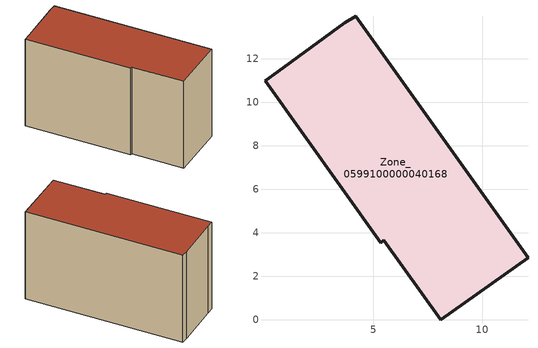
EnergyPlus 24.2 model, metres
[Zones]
Zone_0599100000040168
 floor ground (C_G): 8.11,0 5.49,3.66 5.34,3.55 0.02,11 0.6,11.41 3.69,13.66 4.19,13.97 12.12,2.86 z0
 wall outside (C_F): 5.49,3.66 8.11,0 12.12,2.86 4.19,13.97 3.69,13.66 0.6,11.41 0.02,11 5.34,3.55 5.49,3.66 z0:8.14
 roof outside (C_R): 3.69,13.66 0.6,11.41 0.02,11 5.34,3.55 5.49,3.66 8.11,0 12.12,2.86 4.19,13.97 z8.14
[BUILDING]
Pand.0599100000040168: North Axis=0; Terrain=City; Loads Convergence Tolerance Value=0.04; Temperature Convergence Tolerance Value=0.4; Solar Distribution=FullExterior; Maximum Number of Warmup Days=25; Minimum Number of Warmup Days=1
[Site:Location]
Rotterdam.The.Hague.AP_ZH_NLD Design_Conditions: Latitude=51.96; Longitude=4.45; Time Zone=1; Elevation=-4.5
[SITE:GROUNDTEMPERATURE:BUILDINGSURFACE]
18, 18, 18, 18, 18, 18, 18, 18, 18, 18, 18, 18
[MATERIAL] Thermal Absorptance=0.9; Solar Absorptance=0.7; Visible Absorptance=0.7
Name | Roughness | Thickness | Conductivity | Density | Specific Heat
G.TI.1975-1991 | MediumSmooth | 0.15 | 0.288461 | 540 | 1210
F.TI.1975-1991 | Rough | 0.3 | 0.230769 | 1920 | 840
R.TI.1975-1991 | MediumRough | 0.2 | 0.153846 | 1500 | 1000
[CONSTRUCTION]
C_G: G.TI.1975-1991
C_F: F.TI.1975-1991
C_R: R.TI.1975-1991
[ZONE]
Zone_0599100000040168: Type=1; Multiplier=1; Ceiling Height=Autocalculate; Volume=Autocalculate; Floor Area=autocalculate; Part of Total Floor Area=Yes
[ZONEINFILTRATION:DESIGNFLOWRATE]
Infil_Zone_0599100000040168: Zone or ZoneList or Space or SpaceList=Zone_0599100000040168; Schedule=AlwaysOn; Design Flow Rate Calculation Method=Flow/Area; Flow Rate per Floor Area=0.003; Constant Term Coefficient=1; Temperature Term Coefficient=0; Velocity Term Coefficient=0; Velocity Squared Term Coefficient=0
[HVACTEMPLATE:ZONE:IDEALLOADSAIRSYSTEM]
Zone_0599100000040168: Maximum Heating Supply Air Temperature=50; Minimum Cooling Supply Air Temperature=13; Maximum Heating Supply Air Humidity Ratio=0.0156; Minimum Cooling Supply Air Humidity Ratio=0.0077; Heating Limit=NoLimit; Cooling Limit=NoLimit; Dehumidification Control Type=ConstantSensibleHeatRatio; Cooling Sensible Heat Ratio=0.7; Dehumidification Setpoint=60; Humidification Control Type=None; Humidification Setpoint=30; Outdoor Air Method=None; Outdoor Air Flow Rate per Person=0.00944; Outdoor Air Flow Rate per Zone Floor Area=0; Outdoor Air Flow Rate per Zone=0; Demand Controlled Ventilation Type=None; Outdoor Air Economizer Type=NoEconomizer; Heat Recovery Type=None; Sensible Heat Recovery Effectiveness=0.7; Latent Heat Recovery Effectiveness=0.65
[ZONECONTROL:THERMOSTAT]
ThermostatControl_Zone_0599100000040168: Zone or ZoneList=Zone_0599100000040168; Control Type Schedule=DualSetpointControlType; Control 1=Thermostat_Zone_0599100000040168; Temperature Difference Between Cutout And Setpoint=0
[THERMOSTATSETPOINT:DUALSETPOINT]
Thermostat_Zone_0599100000040168: Heating Setpoint Temperature Schedule=HeatingSetpoint_Zone_0599100000040168; Cooling Setpoint Temperature Schedule=CoolingSetpoint_Zone_0599100000040168
[SCHEDULE:COMPACT]
HeatingSetpoint_Zone_0599100000040168: Through: 12/31, For: AllDays, Until: 24:00, 21
CoolingSetpoint_Zone_0599100000040168: Through: 12/31, For: AllDays, Until: 24:00, 24
DualSetpointControlType: Through: 12/31, For: AllDays, Until: 24:00, 4
AlwaysOn: Through: 12/31, For: AllDays, Until: 24:00, 1
